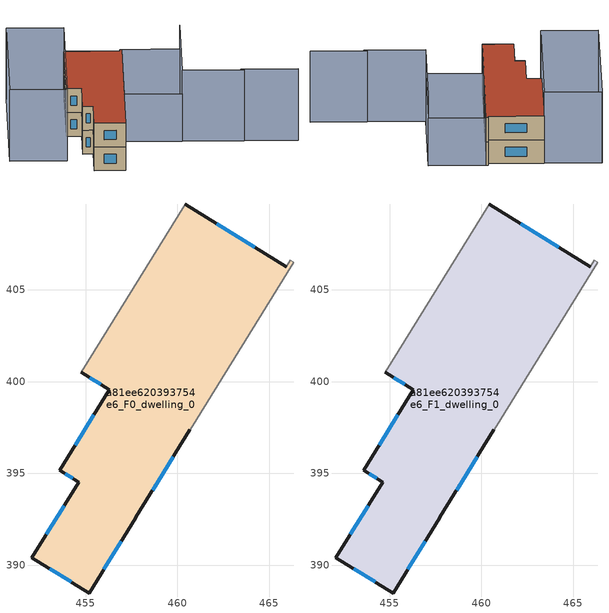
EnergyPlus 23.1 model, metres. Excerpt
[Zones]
a81ee620393754e6_F0_dwelling_0
 floor ground (EU_floor_Construction): 466.15,406.61 466.33,406.5 460.7,397.38 460.68,397.39 457.73,392.61 457.74,392.6 455.2,388.49 452.08,390.42 454.62,394.53 453.58,395.17 456.3,399.56 454.75,400.52 460.41,409.68 465.94,406.26 z0
 wall outside (EU_wall_Construction): 454.75,400.52 456.3,399.56 453.58,395.17 454.62,394.53 452.08,390.42 455.2,388.49 457.74,392.6 457.73,392.61 460.68,397.39 / 465.94,406.26 460.41,409.68 z0:3
 wall adiabatic (EU_wall_Construction): 460.41,409.68 454.75,400.52 / 460.68,397.39 460.7,397.38 466.33,406.5 466.15,406.61 465.94,406.26 z0:3
 window (EU_Window_Construction): 453.83,393.25 452.87,391.7 / 453.9,394.97 454.29,394.73 / 455.45,398.2 454.43,396.54 / 455.23,400.22 455.81,399.86 / 464.22,407.33 462.14,408.61 / 458.65,394.1 459.76,395.9 / 455.99,389.77 456.95,391.32 / 453.05,389.82 454.23,389.09 z0.93:2.07
a81ee620393754e6_F1_dwelling_0
 floor to a81ee620393754e6_F0_dwelling_0 (EU_floor_Construction): 466.15,406.61 466.33,406.5 460.7,397.38 460.68,397.39 457.73,392.61 457.74,392.6 455.2,388.49 452.08,390.42 454.62,394.53 453.58,395.17 456.29,399.56 454.75,400.52 460.41,409.68 465.94,406.26 z3
 wall outside (EU_wall_Construction): 454.75,400.52 456.3,399.56 453.58,395.17 454.62,394.53 452.08,390.42 455.2,388.49 457.74,392.6 457.73,392.61 460.68,397.39 / 465.94,406.26 460.41,409.68 z3:6
 wall adiabatic (EU_wall_Construction): 460.41,409.68 454.75,400.52 / 460.68,397.39 460.7,397.38 466.33,406.5 466.15,406.61 465.94,406.26 z3:6
 window (EU_Window_Construction): 453.83,393.25 452.87,391.7 / 453.9,394.97 454.29,394.73 / 455.45,398.2 454.43,396.54 / 455.23,400.22 455.81,399.86 / 464.22,407.33 462.14,408.61 / 458.65,394.1 459.76,395.9 / 455.99,389.77 456.95,391.32 / 453.05,389.82 454.23,389.09 z3.93:5.07
 roof outside (EU_roof_Construction): 457.74,392.6 457.73,392.61 460.68,397.39 460.7,397.38 466.33,406.5 466.15,406.61 465.94,406.26 460.41,409.68 454.75,400.52 456.3,399.56 453.58,395.17 454.62,394.53 452.08,390.42 455.2,388.49 z6
shading: 476.67,384.97 471.04,388.45 / 471.36,388.19 465.23,391.98 / 465.23,391.98 472.03,402.97 / 460.41,409.68 451.08,394.58 / 451.08,394.58 445.38,398.11 / 445.38,398.11 454.71,413.2 / 454.71,413.2 460.41,409.68 z0:9; 472.03,402.97 465.24,391.97 / 465.24,391.97 459.53,395.5 / 459.53,395.5 466.33,406.5 / 466.33,406.5 472.03,402.97 z0:6
[Building]
EU S2 Campaign: North Axis=0; Terrain=City; Solar Distribution=FullExterior
[Site:Location]
Montreal-Trudeau.Intl.AP: Latitude=45.4667; Longitude=-73.75; Time Zone=-5; Elevation=36
[SizingPeriod:WeatherFileDays]
AnnualSizingPeriod: Begin Month=1; Begin Day of Month=1; End Month=12; End Day of Month=31; Day of Week for Start Day=Monday; Use Weather File Daylight Saving Period=No; Use Weather File Rain and Snow Indicators=No
[MATERIAL]
EU_InternalMass_Material: Roughness=MediumRough; Thickness=0.1; Conductivity=1; Density=1800; Specific Heat=900; Thermal Absorptance=0.9; Solar Absorptance=0.7; Visible Absorptance=0.7
[MATERIAL:NOMASS] Roughness=MediumRough; Thermal Absorptance=0.9; Solar Absorptance=0.7; Visible Absorptance=0.7
Name | Thermal Resistance
EU_wall_NoMass; EU_floor_NoMass | 1.36485
EU_roof_NoMass | 2.55992
[WINDOWMATERIAL:SIMPLEGLAZINGSYSTEM]
EU_Window_SimpleGlazing: UFactor=3.92339; Solar Heat Gain Coefficient=0.8; Visible Transmittance=0.8
[CONSTRUCTION]
EU_wall_Construction: EU_wall_NoMass
EU_roof_Construction: EU_roof_NoMass
EU_floor_Construction: EU_floor_NoMass
EU_Window_Construction: EU_Window_SimpleGlazing
EU_InternalMass_Construction: EU_InternalMass_Material
[ZONE] Type=1; Multiplier=1; Ceiling Height=autocalculate; Floor Area=autocalculate; Part of Total Floor Area=Yes
Name | Volume
a81ee620393754e6_F0_dwelling_0 | 345.573
a81ee620393754e6_F1_dwelling_0 | 345.571
[INTERNALMASS] Construction=EU_InternalMass_Construction; Surface Area=115.191
Name | Zone or ZoneList
a81ee620393754e6_F0_dwelling_0_EU_InternalMass | a81ee620393754e6_F0_dwelling_0
a81ee620393754e6_F1_dwelling_0_EU_InternalMass | a81ee620393754e6_F1_dwelling_0
[OTHEREQUIPMENT] Fuel Type=Electricity; Design Level Calculation Method=Watts/Area; Power per Zone Floor Area=1; Fraction Latent=0; Fraction Radiant=0; Fraction Lost=0; Carbon Dioxide Generation Rate=0; EndUse Subcategory=EU_Step8_InternalGains
Name | Zone or ZoneList or Space or SpaceList | Schedule
EU_Step8_InternalGain_a81ee620393754e6_F0_dwelling_0_f000 | a81ee620393754e6_F0_dwelling_0 | EU_Step8_GainSchedule_a81ee620393754e6_F0_dwelling_0_f000
EU_Step8_InternalGain_a81ee620393754e6_F1_dwelling_0_f000 | a81ee620393754e6_F1_dwelling_0 | EU_Step8_GainSchedule_a81ee620393754e6_F1_dwelling_0_f000
[ZONEVENTILATION:DESIGNFLOWRATE] Schedule=EU_AlwaysOn; Design Flow Rate Calculation Method=AirChanges/Hour; Air Changes per Hour=0.860309; Ventilation Type=Natural; Fan Pressure Rise=0; Fan Total Efficiency=1; Constant Term Coefficient=1; Temperature Term Coefficient=0; Velocity Term Coefficient=0; Velocity Squared Term Coefficient=0; Minimum Indoor Temperature=-100; Maximum Indoor Temperature=100; Delta Temperature=-100; Minimum Outdoor Temperature=-100; Maximum Outdoor Temperature=100; Maximum Wind Speed=40
Name | Zone or ZoneList or Space or SpaceList
EU_ConstantAir_a81ee620393754e6_F0_dwelling_0 | a81ee620393754e6_F0_dwelling_0
EU_ConstantAir_a81ee620393754e6_F1_dwelling_0 | a81ee620393754e6_F1_dwelling_0
[HVACTEMPLATE:THERMOSTAT] Constant Heating Setpoint=20; Constant Cooling Setpoint=50
EU_HeatOnly_a81ee620393754e6_F0_dwelling_0; EU_HeatOnly_a81ee620393754e6_F1_dwelling_0
[HVACTEMPLATE:ZONE:IDEALLOADSAIRSYSTEM] System Availability Schedule=EU_AlwaysOn; Maximum Heating Supply Air Temperature=50; Minimum Cooling Supply Air Temperature=13; Maximum Heating Supply Air Humidity Ratio=0.0156; Minimum Cooling Supply Air Humidity Ratio=0.0077; Heating Limit=NoLimit; Cooling Limit=NoLimit; Heating Availability Schedule=EU_AlwaysOn; Cooling Availability Schedule=EU_CoolingOff; Dehumidification Control Type=ConstantSensibleHeatRatio; Cooling Sensible Heat Ratio=0.7; Dehumidification Setpoint=60; Humidification Control Type=None; Humidification Setpoint=30; Outdoor Air Method=None; Outdoor Air Flow Rate per Person=0.00944; Outdoor Air Flow Rate per Zone Floor Area=0; Outdoor Air Flow Rate per Zone=0; Demand Controlled Ventilation Type=None; Outdoor Air Economizer Type=NoEconomizer; Heat Recovery Type=None; Sensible Heat Recovery Effectiveness=0.7; Latent Heat Recovery Effectiveness=0.65
Name | Template Thermostat
a81ee620393754e6_F0_dwelling_0 | EU_HeatOnly_a81ee620393754e6_F0_dwelling_0
a81ee620393754e6_F1_dwelling_0 | EU_HeatOnly_a81ee620393754e6_F1_dwelling_0
[SIZING:ZONE] Zone Cooling Design Supply Air Temperature Input Method=SupplyAirTemperature; Zone Cooling Design Supply Air Temperature=13; Zone Heating Design Supply Air Temperature Input Method=SupplyAirTemperature; Zone Heating Design Supply Air Temperature=50; Zone Cooling Design Supply Air Humidity Ratio=0.008; Zone Heating Design Supply Air Humidity Ratio=0.008; Cooling Design Air Flow Method=DesignDay; Cooling Design Air Flow Rate=0; Cooling Minimum Air Flow per Zone Floor Area=0.000762; Cooling Minimum Air Flow=0; Cooling Minimum Air Flow Fraction=0.2; Heating Design Air Flow Method=DesignDay; Heating Design Air Flow Rate=0; Heating Maximum Air Flow per Zone Floor Area=0.002032; Heating Maximum Air Flow=0.141576; Heating Maximum Air Flow Fraction=0.3; Account for Dedicated Outdoor Air System=No; Dedicated Outdoor Air System Control Strategy=NeutralSupplyAir; Dedicated Outdoor Air Low Setpoint Temperature for Design=autosize; Dedicated Outdoor Air High Setpoint Temperature for Design=autosize; Zone Load Sizing Method=Sensible Load Only No Latent Load; Zone Latent Cooling Design Supply Air Humidity Ratio Input Method=HumidityRatioDifference; Zone Cooling Design Supply Air Humidity Ratio Difference=0.005; Zone Latent Heating Design Supply Air Humidity Ratio Input Method=HumidityRatioDifference; Zone Humidification Design Supply Air Humidity Ratio Difference=0.005
a81ee620393754e6_F0_dwelling_0; a81ee620393754e6_F1_dwelling_0
[SCHEDULE:CONSTANT]
Name | Hourly Value
EU_AlwaysOn | 1
EU_CoolingOff | 0
[SCHEDULE:FILE] Column Number=1; Rows to Skip at Top=0; Number of Hours of Data=8760; Column Separator=Comma; Interpolate to Timestep=No; Minutes per Item=60; Adjust Schedule for Daylight Savings=Yes
Name | File
EU_Step8_GainSchedule_a81ee620393754e6_F0_dwelling_0_f000 | ../../schedules/a81ee620393754e6/a81ee620393754e6_F0_dwelling_0_f000_gain.csv
EU_Step8_GainSchedule_a81ee620393754e6_F1_dwelling_0_f000 | ../../schedules/a81ee620393754e6/a81ee620393754e6_F1_dwelling_0_f000_gain.csv
